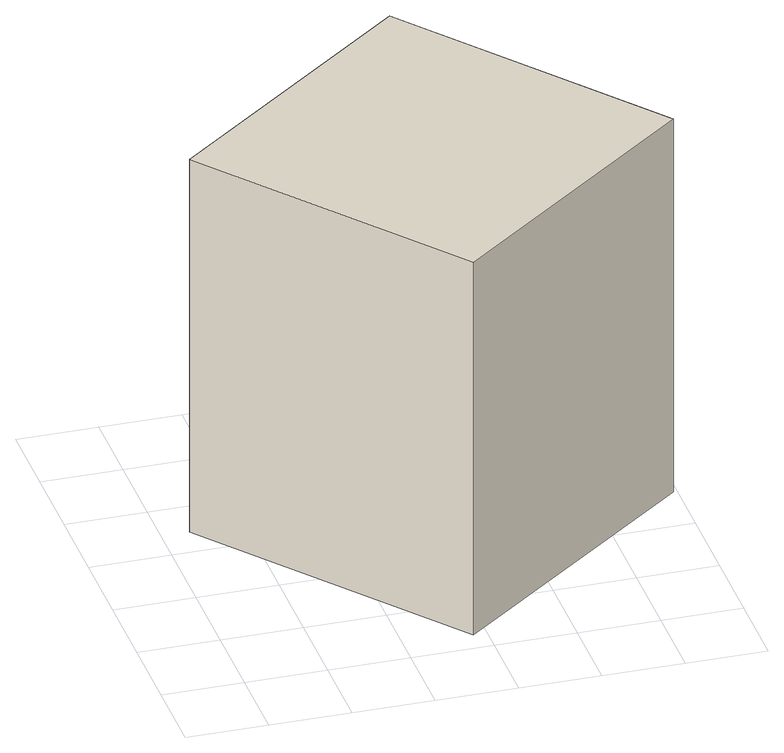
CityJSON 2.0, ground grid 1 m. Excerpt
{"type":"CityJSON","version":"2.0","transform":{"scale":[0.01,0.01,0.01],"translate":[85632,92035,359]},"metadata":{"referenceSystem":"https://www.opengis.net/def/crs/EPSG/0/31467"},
"CityObjects":{
"building1":{"type":"Building","geometry":[{"type":"Solid","lod":"1","boundaries":[[[[0,1,2,3]],[[2,4,5,3]],[[1,6,4,2]],[[0,7,6,1]],[[3,5,7,0]],[[4,6,7,5]]]]}]}
},
"vertices":[
[595,275,590],[346,590,590],[34,344,590],[283,29,590],[34,344,90],[283,29,90],[346,590,90],[595,275,90]
]}
